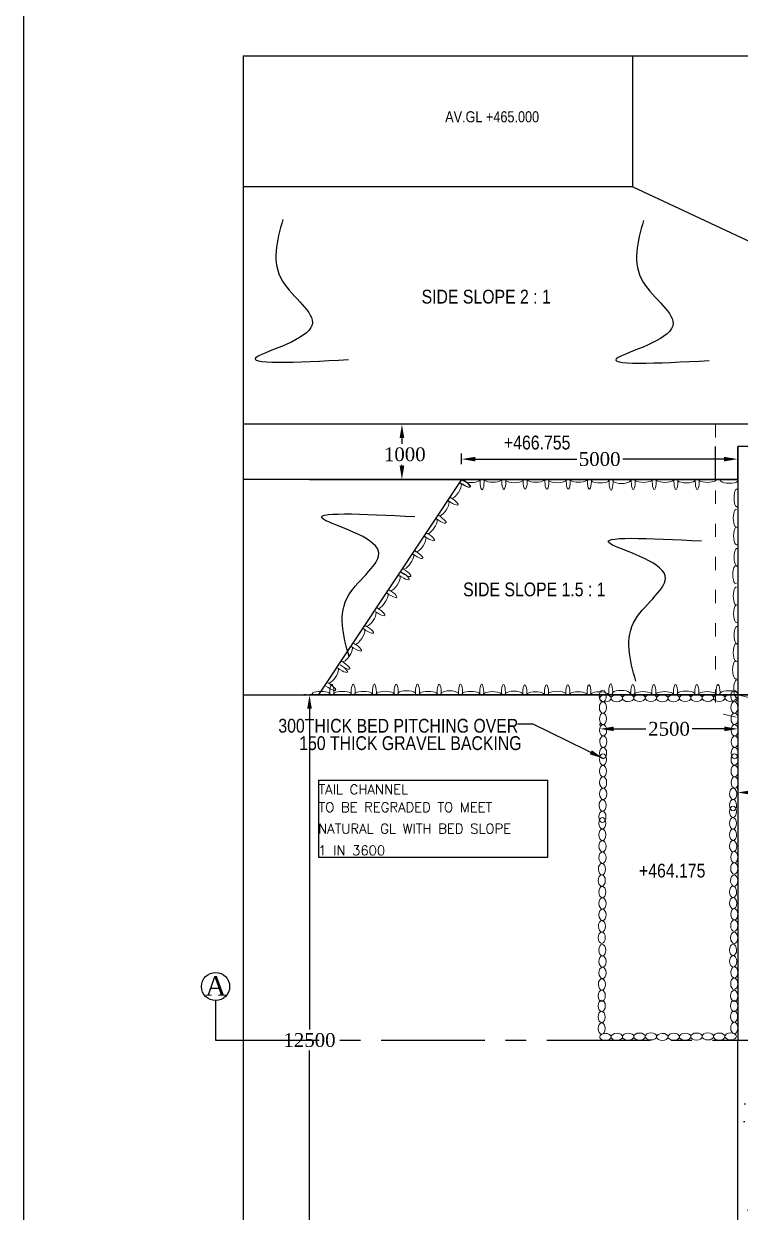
# Model space of a CAD drawing. Header units: millimetres. Extents: x 80 to 6605, y 46 to 2491.
# Drawn here: x 5456.2 to 5585.9, y 901.8 to 1117 of the extents above; entities that cross this region are included whole.
import ezdxf
from ezdxf.enums import TextEntityAlignment as Align

# ---------------------------------------------------------------- set-up
doc = ezdxf.new("R2010")
doc.units = ezdxf.units.MM
doc.linetypes.add('ACAD_ISO03W100', pattern=[30, 12, -18])
doc.linetypes.add('CENTER', pattern=[2, 1.25, -0.25, 0.25, -0.25])
doc.layers.add('TEXT_GENERAL', color=4, linetype='Continuous')
doc.styles.add('ABADI', font='')
doc.styles.add('ARIAL NARROW', font='ARIALN.TTF')
doc.styles.add('rs', font='romans.shx', dxfattribs={"height": 1.75})
doc.styles.get("Standard").update_dxf_attribs({"font": 'times.ttf', "height": 2.5})
doc.styles.add('TNR_2.5', font='times.ttf', dxfattribs={"height": 2.5})
doc.styles.get('ABADI').set_extended_font_data('Abadi MT Condensed Light')
doc.dimstyles.get("Standard").update_dxf_attribs({"dimtxt": 0.18, "dimasz": 0.18, "dimexe": 0.18, "dimexo": 0.0625, "dimgap": 0.09, "dimtad": 0, "dimtih": 1, "dimtoh": 1, "dimdec": 4, "dimzin": 0, "dimdsep": 46, "dimtxsty": 'Standard', "dimcen": 0.09, "dimadec": 0, "dimazin": 0, "dimtfac": 1, "dimtdec": 4, "dimtofl": 0, "dimtmove": 0, "dimatfit": 3, "dimfxl": 1, "dimtolj": 1, "dimtzin": 0, "dimarcsym": 0})
doc.dimstyles.new('STYLE_ESH', dxfattribs={"dimtxt": 2.5, "dimasz": 2.5, "dimexe": 1, "dimexo": 0.625, "dimtad": 0, "dimtih": 1, "dimtoh": 1, "dimdec": 0, "dimlfac": 100, "dimzin": 9, "dimdsep": 46, "dimtxsty": 'TNR_2.5', "dimcen": 2.5, "dimadec": 0, "dimazin": 2, "dimtfac": 1, "dimtdec": 0, "dimtofl": 0, "dimtmove": 2, "dimatfit": 3, "dimfxl": 1, "dimarcsym": 0})

# ---------------------------------------------------------------- blocks, each defined once
blk = doc.blocks.new('*D120')
at = {"color": 0, "lineweight": -2, "transparency": 16777216}
for p, q in [((5535.48, 1037.29), (5535.48, 1039.2)), ((5537.98, 1038.2), (5556.32, 1038.2)), ((5582.98, 1038.2), (5564.65, 1038.2)), ((5585.48, 1037.29), (5585.48, 1039.2))]:
    blk.add_line(p, q, dxfattribs=at)
at = {"color": 0, "transparency": 16777216}
for points in [[(5537.98, 1038.62), (5537.98, 1037.79), (5535.48, 1038.2)], [(5582.98, 1038.62), (5582.98, 1037.79), (5585.48, 1038.2)]]:
    blk.add_solid(points, dxfattribs=at)
at = {"layer": 'Defpoints', "color": 0, "transparency": 16777216}
for p in [(5585.48, 1038.2), (5535.48, 1036.67), (5585.48, 1036.67)]:
    blk.add_point(p, dxfattribs=at)
at = {"color": 0, "transparency": 16777216, "insert": (5560.48, 1038.2), "char_height": 2.5, "attachment_point": 5, "style": 'TNR_2.5'}
blk.add_mtext('5000', dxfattribs=at)
blk = doc.blocks.new('*D123')
at = {"color": 0, "lineweight": -2, "transparency": 16777216}
for p, q in [((5560.54, 989.99), (5560.54, 990.36)), ((5585.54, 989.99), (5585.54, 990.36)), ((5563.04, 989.36), (5568.83, 989.36)), ((5583.04, 989.36), (5577.25, 989.36))]:
    blk.add_line(p, q, dxfattribs=at)
at = {"color": 0, "transparency": 16777216}
for points in [[(5563.04, 989.78), (5563.04, 988.95), (5560.54, 989.36)], [(5583.04, 989.78), (5583.04, 988.95), (5585.54, 989.36)]]:
    blk.add_solid(points, dxfattribs=at)
at = {"layer": 'Defpoints', "color": 0, "transparency": 16777216}
for p in [(5560.54, 989.36), (5585.54, 989.36), (5585.54, 989.36)]:
    blk.add_point(p, dxfattribs=at)
at = {"color": 0, "transparency": 16777216, "insert": (5573.04, 989.36), "char_height": 2.5, "attachment_point": 5, "style": 'TNR_2.5'}
blk.add_mtext('2500', dxfattribs=at)
blk = doc.blocks.new('*D198')
at = {"color": 0, "lineweight": -2, "transparency": 16777216}
for p, q in [((5585.48, 978.47), (5585.48, 978.84)), ((5587.98, 977.84), (5609.81, 977.84)), ((5639.98, 977.84), (5618.16, 977.84)), ((5642.48, 978.47), (5642.48, 978.84))]:
    blk.add_line(p, q, dxfattribs=at)
at = {"color": 0, "transparency": 16777216}
for points in [[(5587.98, 978.26), (5587.98, 977.43), (5585.48, 977.84)], [(5639.98, 978.26), (5639.98, 977.43), (5642.48, 977.84)]]:
    blk.add_solid(points, dxfattribs=at)
at = {"layer": 'Defpoints', "color": 0, "transparency": 16777216}
for p in [(5585.48, 977.84), (5642.48, 977.84), (5642.48, 977.84)]:
    blk.add_point(p, dxfattribs=at)
at = {"color": 0, "transparency": 16777216, "insert": (5613.98, 977.84), "char_height": 2.5, "attachment_point": 5, "style": 'TNR_2.5'}
blk.add_mtext('6000', dxfattribs=at)
blk = doc.blocks.new('*D199')
at = {"color": 0, "lineweight": -2, "transparency": 16777216}
for p, q in [((5524.04, 1044.51), (5523.67, 1044.51)), ((5524.67, 1042.01), (5524.67, 1040.96)), ((5524.67, 1037.01), (5524.67, 1037.16)), ((5524.04, 1034.51), (5523.67, 1034.51))]:
    blk.add_line(p, q, dxfattribs=at)
at = {"color": 0, "transparency": 16777216}
for points in [[(5524.25, 1042.01), (5525.09, 1042.01), (5524.67, 1044.51)], [(5524.25, 1037.01), (5525.09, 1037.01), (5524.67, 1034.51)]]:
    blk.add_solid(points, dxfattribs=at)
at = {"layer": 'Defpoints', "color": 0, "transparency": 16777216}
for p in [(5524.67, 1044.51), (5524.67, 1034.51), (5524.67, 1034.51)]:
    blk.add_point(p, dxfattribs=at)
at = {"color": 0, "transparency": 16777216, "insert": (5525.19, 1039.06), "char_height": 2.5, "attachment_point": 5, "style": 'TNR_2.5'}
blk.add_mtext('1000', dxfattribs=at)
blk = doc.blocks.new('*D274')
at = {"color": 0, "lineweight": -2, "transparency": 16777216}
for p, q in [((5507.31, 995.51), (5506.93, 995.51)), ((5507.93, 993.01), (5507.93, 934.91)), ((5507.93, 873.01), (5507.93, 931.12)), ((5507.31, 870.51), (5506.93, 870.51))]:
    blk.add_line(p, q, dxfattribs=at)
at = {"color": 0, "transparency": 16777216}
for points in [[(5507.52, 993.01), (5508.35, 993.01), (5507.93, 995.51)], [(5507.52, 873.01), (5508.35, 873.01), (5507.93, 870.51)]]:
    blk.add_solid(points, dxfattribs=at)
at = {"layer": 'Defpoints', "color": 0, "transparency": 16777216}
for p in [(5507.93, 995.51), (5507.93, 870.51), (5507.93, 870.51)]:
    blk.add_point(p, dxfattribs=at)
at = {"color": 0, "transparency": 16777216, "insert": (5507.93, 933.01), "char_height": 2.5, "attachment_point": 5, "style": 'TNR_2.5'}
blk.add_mtext('12500', dxfattribs=at)

msp = doc.modelspace()

# ---------------------------------------------------------------- hatches: boundary and pattern name
h = msp.add_hatch()
h.set_pattern_fill('AR-CONC', color=0, scale=0.1, style=0)
h.set_pattern_definition([(50, (0, 0), (18.218467, -1.59391), [1.905, -20.955]), (355, (0, 0), (-3.52428, 19.105664), [1.524, -16.764]), (100.451, (1.518, -0.133), (14.69425, 17.51167), [1.619, -17.809]), (46.1842, (0, 5.08), (27.1079, -4.20423), [2.8575, -31.4325]), (96.6356, (2.26, 4.73), (23.74042, 24.74256), [2.4285, -26.7135]), (351.184, (0, 5.08), (23.74046, 24.74251), [2.286, -25.146]), (21, (2.54, 3.81), (15.161488, -10.22655), [1.905, -20.955]), (326, (2.54, 3.81), (6.1802, 18.418797), [1.524, -16.764]), (71.4514, (3.803, 2.958), (21.34165, 8.192286), [1.619, -17.809]), (37.5, (0, 0), (0.30886, 8.455504), [0, -16.5608, 0, -17.018, 0, -16.8275]), (7.5, (0, 0), (6.681966, 10.018057), [0, -9.7028, 0, -16.1798, 0, -6.4135]), (327.5, (-5.664, 0), (13.5590595, -0.5728744), [0, -6.35, 0, -19.812, 0, -26.289]), (317.5, (-8.204, 0), (14.812918, 2.54265), [0, -8.255, 0, -13.1572, 0, -18.669])])
h.paths.add_polyline_path([(5677.48459, 884.01216), (5682.32489, 884.01216), (5682.32489, 896.01216), (5675.25051, 896.01216), (5640.25051, 882.51216), (5585.48459, 870.51216), (5642.48459, 870.51216)])
h.paths.add_polyline_path([(5642.48459, 933.01216), (5614.48459, 933.01216), (5614.48459, 876.86648), (5640.25051, 882.51216), (5642.48459, 883.37388)])
h.paths.add_polyline_path([(5642.48459, 883.37388), (5652.48459, 887.23102), (5652.48459, 933.01216), (5642.48459, 933.01216)])
h.paths.add_polyline_path([(5585.48459, 870.51216), (5588.48459, 871.16951), (5588.48459, 933.01216), (5585.48459, 933.01216)])
h.paths.add_polyline_path([(5590.48459, 865.51216), (5590.48459, 870.51216), (5585.48459, 870.51216), (5585.48459, 825.51216), (5590.48459, 825.51216)])
h.paths.add_polyline_path([(5597.48459, 857.53047), (5642.48459, 851.21959), (5682.32489, 866.58657), (5682.32489, 884.01216), (5677.48459, 884.01216), (5642.48459, 870.51216), (5590.48459, 870.51216), (5590.48459, 865.51216), (5590.48459, 825.51216), (5597.48459, 825.51216)])
h.paths.add_polyline_path([(5733.32489, 884.01216), (5733.32489, 896.01216), (5682.32489, 896.01216), (5682.32489, 884.01216)])
h.paths.add_polyline_path([(5744.48459, 896.01216), (5733.32489, 896.01216), (5733.32489, 884.01216), (5744.48459, 884.01216)])
h.paths.add_polyline_path([(5744.48459, 881.01216), (5744.48459, 884.01216), (5733.32489, 884.01216), (5733.32489, 866.01216), (5757.48459, 866.01216), (5757.48459, 881.01216)])
h.paths.add_polyline_path([(5682.32489, 874.01216), (5682.32489, 861.01216), (5733.32489, 861.01216), (5733.32489, 866.01216), (5733.32489, 874.01216)])
h.paths.add_polyline_path([(5733.32489, 874.01216), (5733.32489, 884.01216), (5682.32489, 884.01216), (5682.32489, 874.01216)])
h.paths.add_polyline_path([(5757.48459, 933.01216), (5744.48459, 933.01216), (5744.48459, 884.01216), (5757.48459, 884.01216)])
h.paths.add_polyline_path([(5757.48459, 881.01216), (5757.48459, 884.01216), (5744.48459, 884.01216), (5744.48459, 881.01216)])
h.paths.add_polyline_path([(5762.48459, 914.01216), (5757.48459, 914.01216), (5757.48459, 884.01216), (5762.48459, 884.01216)])
h.paths.add_polyline_path([(5762.48459, 884.01216), (5767.48459, 884.01216), (5767.48459, 914.01216), (5762.48459, 914.01216)])
h.paths.add_polyline_path([(5767.48459, 884.01216), (5777.48459, 884.01216), (5777.48459, 914.01216), (5767.48459, 914.01216)])
h.paths.add_polyline_path([(5767.48459, 884.01216), (5767.48459, 881.01216), (5777.48459, 881.01216), (5777.48459, 884.01216)])
h.paths.add_polyline_path([(5767.48459, 881.01216), (5767.48459, 884.01216), (5762.48459, 884.01216), (5762.48459, 881.01216)])
h.paths.add_polyline_path([(5757.48459, 884.01216), (5757.48459, 881.01216), (5762.48459, 881.01216), (5762.48459, 884.01216)])
h.paths.add_polyline_path([(5767.48459, 914.01216), (5767.48459, 918.01216), (5762.48459, 918.01216), (5762.48459, 914.01216)])
h.paths.add_polyline_path([(5777.48459, 914.01216), (5777.48459, 918.01216), (5767.48459, 918.01216), (5767.48459, 914.01216)])
h.paths.add_polyline_path([(5762.48459, 918.01216), (5757.48459, 918.01216), (5757.48459, 914.01216), (5762.48459, 914.01216)])
h.paths.add_polyline_path([(5757.48459, 918.01216), (5762.48459, 918.01216), (5762.48459, 933.01216), (5757.48459, 933.01216)])
h.paths.add_polyline_path([(5762.48459, 918.01216), (5767.48459, 918.01216), (5767.48459, 933.01216), (5762.48459, 933.01216)])
h.paths.add_polyline_path([(5767.48459, 918.01216), (5777.48459, 918.01216), (5777.48459, 933.01216), (5767.48459, 933.01216)])
h.paths.add_polyline_path([(5629.30876, 906.83595), (5637.66042, 906.83595), (5637.66042, 903.04269), (5629.30876, 903.04269)], flags=24)
h.paths.add_polyline_path([(5650.98272, 909.56719), (5657.58059, 909.56719), (5657.58059, 905.77393), (5650.98272, 905.77393)], flags=9)
h.paths.add_polyline_path([(5703.66258, 893.03751), (5711.9872, 893.03751), (5711.9872, 889.24425), (5703.66258, 889.24425)], flags=24)
h.paths.add_polyline_path([(5690.28657, 874.61214), (5716.04847, 874.61214), (5716.04847, 877.61214), (5690.28657, 877.61214)], flags=24)
h.paths.add_polyline_path([(5739.18565, 914.5928), (5745.78352, 914.5928), (5745.78352, 910.79954), (5739.18565, 910.79954)], flags=9)
h.paths.add_polyline_path([(5756.80876, 910.73704), (5765.16042, 910.73704), (5765.16042, 906.94378), (5756.80876, 906.94378)], flags=9)
h.paths.add_polyline_path([(5776.18565, 917.13606), (5782.78352, 917.13606), (5782.78352, 913.3428), (5776.18565, 913.3428)], flags=9)

# ---------------------------------------------------------------- linework, layer by layer
at = {"color": 0}
for p, q in [((5456.18376, 767.83356), (5456.18376, 1347.83356)), ((5495.91536, 1111.22261), (5896.55924, 1111.22261)), ((5495.91536, 1111.22261), (5495.91536, 813.23164)), ((5566.48459, 1087.51216), (5566.48459, 1111.22261)), ((5566.48459, 1087.51216), (5566.48459, 1111.22261)), ((5566.48459, 1087.51216), (5495.91536, 1087.51216)), ((5566.48459, 1087.51216), (5658.41545, 1044.51216)), ((5627.72277, 1044.51216), (5495.91536, 1044.51216)), ((5581.48459, 1034.51216), (5581.48459, 1040.51216)), ((5585.48459, 1034.51216), (5585.48459, 1040.51216)), ((5585.48459, 1040.51216), (5585.48459, 995.51216)), ((5590.48459, 1040.51216), (5585.48459, 1040.51216)), ((5585.48459, 1034.51216), (5495.91536, 1034.51216)), ((5507.93355, 1034.51216), (5585.48459, 1034.51216)), ((5535.48459, 1034.51216), (5509.48459, 995.49213)), ((5585.48459, 1034.51216), (5585.48459, 995.51216)), ((5507.93355, 995.51216), (5585.48459, 995.51216)), ((5585.48459, 995.51216), (5507.93355, 995.51216)), ((5585.48459, 995.51216), (5585.48459, 970.51216)), ((5642.48459, 995.51216), (5585.48459, 995.51216)), ((5585.48459, 995.51216), (5585.48459, 933.01216)), ((5509.54228, 980.07557), (5509.54228, 966.14377)), ((5509.54228, 980.07557), (5551.11999, 980.07557)), ((5551.11999, 966.14377), (5551.11999, 980.07557)), ((5509.54228, 966.14377), (5551.11999, 966.14377)), ((5585.48459, 870.51216), (5585.48459, 933.01216))]:
    msp.add_line(p, q, dxfattribs=at)
at = {"color": 0, "linetype": 'CENTER', "ltscale": 15}
for p, q in [((5495.91536, 995.51216), (5642.48459, 995.51216)), ((5490.91536, 933.01216), (5896.55924, 933.01216))]:
    msp.add_line(p, q, dxfattribs=at)
at = {"color": 0}
msp.add_circle((5490.91536, 942.71216), 2.54951, dxfattribs=at)
at = {"color": 0, "lineweight": 5, "extrusion": (0, 0, -1)}
for centre, major_axis, ratio, start_param, end_param in [((5534.44537, 1032.46008), (0.88725, 1.34108), 0.328798741, -0.284518735, 3.426111389), ((5535.70244, 1033.99099), (1.26459, -0.83665), 0.238983774, 4.478047346, 8.088323268), ((5535.79407, 1034.0105), (1.26459, -0.83665), 0.238983774, 4.478047346, 8.088323268), ((5537.21129, 1034.47919), (-1.60801, 0), 0.328798741, 3.031898939, 6.392879022), ((5539.18828, 1034.18498), (0, -1.5163), 0.238983774, 4.478047346, 8.088323268), ((5541.14876, 1034.53774), (-1.60801, 0), 0.328798741, 3.031898939, 6.392879022), ((5543.12575, 1034.24353), (0, -1.5163), 0.238983774, 4.478047346, 8.088323268), ((5545.02158, 1034.44721), (1.60801, 0), 0.328798741, -0.284518735, 3.426111389), ((5546.99287, 1034.25982), (0, -1.5163), 0.238983774, 4.478047346, 8.088323268), ((5548.94061, 1034.55403), (-1.60801, 0), 0.328798741, 3.031898939, 6.392879022), ((5550.91759, 1034.25982), (0, -1.5163), 0.238983774, 4.478047346, 8.088323268), ((5552.81343, 1034.46351), (1.60801, 0), 0.328798741, -0.284518735, 3.426111389), ((5554.78381, 1034.25982), (0, -1.5163), 0.238983774, 4.478047346, 8.088323268), ((5556.64095, 1034.55403), (-1.60801, 0), 0.328798741, 3.031898939, 6.392879022), ((5558.61793, 1034.25982), (0, -1.5163), 0.238983774, 4.478047346, 8.088323268), ((5560.56927, 1034.40906), (-1.60801, 0), 0.328798741, 3.031898939, 6.392879022), ((5562.54625, 1034.11485), (0, -1.5163), 0.238983774, 4.478047346, 8.088323268), ((5564.44209, 1034.31854), (1.60801, 0), 0.328798741, -0.284518735, 3.426111389), ((5566.55364, 1034.22965), (0, -1.5163), 0.238983774, 4.478047346, 8.088323268), ((5568.41078, 1034.52386), (-1.60801, 0), 0.328798741, 3.031898939, 6.392879022), ((5570.35852, 1034.22965), (0, -1.5163), 0.238983774, 4.478047346, 8.088323268), ((5572.30625, 1034.52386), (-1.60801, 0), 0.328798741, 3.031898939, 6.392879022), ((5574.28324, 1034.22965), (0, -1.5163), 0.238983774, 4.478047346, 8.088323268), ((5576.17907, 1034.43333), (1.60801, 0), 0.328798741, -0.284518735, 3.426111389), ((5578.14946, 1034.22965), (0, -1.5163), 0.238983774, 4.478047346, 8.088323268), ((5580.00659, 1034.52386), (-1.60801, 0), 0.328798741, 3.031898939, 6.392879022), ((5583.94122, 1034.36375), (1.60801, 0), 0.328798741, -0.284518735, 3.426111389), ((5533.56917, 1030.76658), (1.26459, -0.83665), 0.238983774, 4.478047346, 8.088323268), ((5532.23296, 1029.28012), (-0.88725, -1.34108), 0.328798741, 3.031898939, 6.392879022), ((5530.08186, 1026.02874), (-0.88725, -1.34108), 0.328798741, 3.031898939, 6.392879022), ((5531.40363, 1027.49338), (1.26459, -0.83665), 0.238983774, 4.478047346, 8.088323268), ((5529.30251, 1024.31756), (1.26459, -0.83665), 0.238983774, 4.478047346, 8.088323268), ((5528.04544, 1022.78665), (0.88725, 1.34108), 0.328798741, -0.284518735, 3.426111389), ((5525.80502, 1019.6456), (0.88725, 1.34108), 0.328798741, -0.109693715, 3.251286368), ((5527.16925, 1021.09315), (1.26459, -0.83665), 0.238983774, 4.478047346, 8.088323268), ((5525.01766, 1017.81581), (-1.26459, 0.83665), 0.238983774, 1.336454693, 4.946730614), ((5523.37163, 1015.69699), (0.88725, 1.34108), 0.328798741, -0.284518735, 3.426111389), ((5524.72033, 1017.24741), (1.26459, -0.83665), 0.238983774, 4.478047346, 8.088323268), ((5521.15922, 1012.51703), (-0.88725, -1.34108), 0.328798741, 3.031898939, 6.392879022), ((5522.49544, 1014.00349), (1.26459, -0.83665), 0.238983774, 4.478047346, 8.088323268), ((5519.00812, 1009.26565), (-0.88725, -1.34108), 0.328798741, 3.031898939, 6.392879022), ((5520.32989, 1010.73029), (1.26459, -0.83665), 0.238983774, 4.478047346, 8.088323268), ((5516.97171, 1006.02356), (0.88725, 1.34108), 0.328798741, -0.284518735, 3.426111389), ((5518.22877, 1007.55447), (1.26459, -0.83665), 0.238983774, 4.478047346, 8.088323268), ((5514.73128, 1002.88251), (0.88725, 1.34108), 0.328798741, -0.109693715, 3.251286368), ((5516.09551, 1004.33006), (1.26459, -0.83665), 0.238983774, 4.478047346, 8.088323268), ((5513.55496, 1000.46481), (1.26459, -0.83665), 0.238983774, 4.478047346, 8.088323268), ((5513.94392, 1001.05272), (-1.26459, 0.83665), 0.238983774, 1.336454693, 4.946730614), ((5512.19074, 999.01726), (0.88725, 1.34108), 0.328798741, -0.109693715, 3.251286368), ((5511.40338, 997.18747), (-1.26459, 0.83665), 0.238983774, 1.336454693, 4.946730614)]:
    msp.add_ellipse(centre, major_axis=major_axis, ratio=ratio, start_param=start_param, end_param=end_param, dxfattribs=at)
at = {"color": 0, "lineweight": 5}
for centre, major_axis, ratio, start_param, end_param in [((5585.33773, 1031.16996), (0, 1.60801), 0.328798741, -0.109693715, 3.251286368), ((5585.2114, 1027.50912), (0, 1.60801), 0.328798741, -0.109693715, 3.251286368), ((5585.27302, 1024.3028), (0, 1.60801), 0.328798741, -0.284518735, 3.426111389), ((5585.36355, 1020.42998), (0, 1.60801), 0.328798741, -0.109693715, 3.251286368), ((5585.12088, 1017.28826), (0, 1.60801), 0.328798741, -0.284518735, 3.426111389), ((5585.2114, 1013.41544), (0, 1.60801), 0.328798741, -0.109693715, 3.251286368), ((5585.27302, 1010.20912), (0, 1.60801), 0.328798741, -0.284518735, 3.426111389), ((5585.36355, 1006.3363), (0, 1.60801), 0.328798741, -0.109693715, 3.251286368), ((5585.21367, 1003.18492), (0, 1.60801), 0.328798741, -0.284518735, 3.426111389), ((5585.09116, 1000.04435), (0, 1.60801), 0.328798741, -0.284518735, 3.426111389), ((5511.97706, 995.9228), (0, 1.5163), 0.238983774, 4.478047346, 8.088323268), ((5515.84328, 995.9228), (0, 1.5163), 0.238983774, 4.478047346, 8.088323268), ((5519.6774, 995.9228), (0, 1.5163), 0.238983774, 4.478047346, 8.088323268), ((5523.62545, 995.93909), (0, 1.5163), 0.238983774, 4.478047346, 8.088323268), ((5525.52128, 995.73541), (1.60801, 0), 0.328798741, -0.284518735, 3.426111389), ((5527.49258, 995.9228), (0, 1.5163), 0.238983774, 4.478047346, 8.088323268), ((5531.4173, 995.9228), (0, 1.5163), 0.238983774, 4.478047346, 8.088323268), ((5533.31313, 995.71912), (1.60801, 0), 0.328798741, -0.284518735, 3.426111389), ((5535.28352, 995.9228), (0, 1.5163), 0.238983774, 4.478047346, 8.088323268), ((5539.11764, 995.9228), (0, 1.5163), 0.238983774, 4.478047346, 8.088323268), ((5543.05511, 995.86425), (0, 1.5163), 0.238983774, 4.478047346, 8.088323268), ((5546.92223, 995.84796), (0, 1.5163), 0.238983774, 4.478047346, 8.088323268), ((5550.84695, 995.84796), (0, 1.5163), 0.238983774, 4.478047346, 8.088323268), ((5554.71317, 995.84796), (0, 1.5163), 0.238983774, 4.478047346, 8.088323268), ((5558.54729, 995.84796), (0, 1.5163), 0.238983774, 4.478047346, 8.088323268), ((5562.47561, 995.99293), (0, 1.5163), 0.238983774, 4.478047346, 8.088323268), ((5564.37145, 995.78925), (1.60801, 0), 0.328798741, -0.284518735, 3.426111389), ((5566.483, 995.87813), (0, 1.5163), 0.238983774, 4.478047346, 8.088323268), ((5570.28788, 995.87813), (0, 1.5163), 0.238983774, 4.478047346, 8.088323268), ((5574.2126, 995.87813), (0, 1.5163), 0.238983774, 4.478047346, 8.088323268), ((5578.07882, 995.87813), (0, 1.5163), 0.238983774, 4.478047346, 8.088323268), ((5581.91294, 995.87813), (0, 1.5163), 0.238983774, 4.478047346, 8.088323268), ((5583.87058, 995.74403), (1.60801, 0), 0.328798741, -0.284518735, 3.426111389), ((5585.3042, 996.63353), (0, 1.60801), 0.328798741, -0.109693715, 3.251286368), ((5510.00008, 995.62859), (-1.60801, 0), 0.328798741, 3.031898939, 6.392879022), ((5513.89247, 995.62859), (-1.60801, 0), 0.328798741, 3.031898939, 6.392879022), ((5517.70042, 995.62859), (-1.60801, 0), 0.328798741, 3.031898939, 6.392879022), ((5521.64846, 995.64489), (-1.60801, 0), 0.328798741, 3.031898939, 6.392879022), ((5529.44031, 995.62859), (-1.60801, 0), 0.328798741, 3.031898939, 6.392879022), ((5537.14065, 995.62859), (-1.60801, 0), 0.328798741, 3.031898939, 6.392879022), ((5541.07812, 995.57004), (-1.60801, 0), 0.328798741, 3.031898939, 6.392879022), ((5544.95094, 995.66057), (1.60801, 0), 0.328798741, -0.284518735, 3.426111389), ((5548.86997, 995.55375), (-1.60801, 0), 0.328798741, 3.031898939, 6.392879022), ((5552.74279, 995.64428), (1.60801, 0), 0.328798741, -0.284518735, 3.426111389), ((5556.57031, 995.55375), (-1.60801, 0), 0.328798741, 3.031898939, 6.392879022), ((5560.42282, 995.55375), (-1.60801, 0), 0.328798741, 3.031898939, 6.392879022), ((5568.34013, 995.58392), (-1.60801, 0), 0.328798741, 3.031898939, 6.392879022), ((5572.23561, 995.58392), (-1.60801, 0), 0.328798741, 3.031898939, 6.392879022), ((5576.10843, 995.67445), (1.60801, 0), 0.328798741, -0.284518735, 3.426111389), ((5579.93595, 995.58392), (-1.60801, 0), 0.328798741, 3.031898939, 6.392879022)]:
    msp.add_ellipse(centre, major_axis=major_axis, ratio=ratio, start_param=start_param, end_param=end_param, dxfattribs=at)
at = {"color": 0}
for points in [[(5503.1007, 1081.58844), (5503.03812, 1070.41386), (5508.40679, 1062.51544), (5498.50423, 1056.76656), (5514.9845, 1056.22671)], [(5568.41806, 1081.4131), (5568.35549, 1070.23852), (5573.72416, 1062.34009), (5563.8216, 1056.59122), (5580.30186, 1056.05137)], [(5515.11888, 1002.43589), (5515.0563, 1013.61046), (5520.42498, 1021.50889), (5510.52242, 1027.25777), (5527.00268, 1027.79761)], [(5567.03341, 998.02014), (5566.97083, 1009.19471), (5572.33951, 1017.09314), (5562.43695, 1022.84202), (5578.91721, 1023.38186)]]:
    msp.add_spline(points, degree=3, dxfattribs=at)
at = {"layer": 'TEXT_GENERAL', "color": 0, "linetype": 'ACAD_ISO03W100', "lineweight": 5, "ltscale": 0.2}
for p, q in [((5581.48459, 1044.51216), (5581.48459, 992.29372)), ((5581.48459, 1044.51216), (5601.48459, 1044.51216)), ((5640.25051, 983.51216), (5585.48459, 995.51216)), ((5614.48459, 985.06295), (5581.48459, 992.29372))]:
    msp.add_line(p, q, dxfattribs=at)
at = {"layer": 'TEXT_GENERAL', "color": 0, "lineweight": 5, "extrusion": (0, 0, -1)}
for centre, major_axis in [((5561.0385, 995.29373), (0.0119, -1.03121)), ((5584.85948, 995.29373), (0.0119, -1.03121)), ((5561.06231, 993.23132), (0.0119, -1.03121)), ((5561.51579, 994.89813), (1.03121, 0.0119)), ((5563.57822, 994.91889), (1.03121, 0.0119)), ((5565.64063, 994.9427), (1.03121, 0.0119)), ((5567.70307, 994.96284), (1.03121, 0.0119)), ((5569.76548, 994.98665), (1.03121, 0.0119)), ((5571.82789, 994.89944), (1.03121, 0.0119)), ((5573.8903, 994.92325), (1.03121, 0.0119)), ((5575.95273, 994.9449), (1.03121, 0.0119)), ((5578.01516, 994.96612), (1.03121, 0.0119)), ((5580.0776, 994.98665), (1.03121, 0.0119)), ((5582.14001, 994.96284), (1.03121, 0.0119)), ((5584.20242, 994.98665), (1.03121, 0.0119)), ((5584.88329, 993.23132), (0.0119, -1.03121)), ((5561.08397, 991.16889), (0.0119, -1.03121)), ((5584.90494, 991.16889), (0.0119, -1.03121)), ((5561.10519, 989.10646), (0.0119, -1.03121)), ((5584.92617, 989.10646), (0.0119, -1.03121)), ((5561.12572, 987.04403), (0.0119, -1.03121)), ((5584.94669, 987.04403), (0.0119, -1.03121)), ((5561.10191, 984.98162), (0.0119, -1.03121)), ((5584.92289, 984.98162), (0.0119, -1.03121)), ((5561.08397, 983.81427), (0.0119, -1.03121)), ((5584.90494, 983.81427), (0.0119, -1.03121)), ((5561.08397, 981.71161), (0.0119, -1.03121)), ((5584.90494, 981.71161), (0.0119, -1.03121)), ((5561.10519, 979.64918), (0.0119, -1.03121)), ((5584.92617, 979.64918), (0.0119, -1.03121)), ((5561.11856, 977.58672), (0.0119, -1.03121)), ((5584.66142, 977.59635), (0.0119, -1.03121)), ((5561.00557, 975.50305), (0.0119, -1.03121)), ((5584.61967, 974.36659), (0.0119, -1.03121)), ((5584.63762, 975.53394), (0.0119, -1.03121)), ((5560.96382, 972.27329), (0.0119, -1.03121)), ((5560.98177, 973.44064), (0.0119, -1.03121)), ((5584.61967, 972.26393), (0.0119, -1.03121)), ((5560.96382, 970.17064), (0.0119, -1.03121)), ((5584.64089, 970.2015), (0.0119, -1.03121)), ((5560.98505, 968.10821), (0.0119, -1.03121)), ((5584.65427, 968.13905), (0.0119, -1.03121)), ((5560.99842, 966.04575), (0.0119, -1.03121)), ((5584.86932, 966.14302), (0.0119, -1.03121)), ((5560.88543, 963.96208), (0.0119, -1.03121)), ((5584.84552, 964.08061), (0.0119, -1.03121)), ((5560.86163, 961.89967), (0.0119, -1.03121)), ((5584.83948, 961.88205), (0.0119, -1.03121)), ((5560.96382, 959.82254), (0.0119, -1.03121)), ((5584.64089, 959.85341), (0.0119, -1.03121)), ((5560.98505, 957.76011), (0.0119, -1.03121)), ((5584.65427, 957.79095), (0.0119, -1.03121)), ((5560.99842, 955.69766), (0.0119, -1.03121)), ((5584.86932, 955.79492), (0.0119, -1.03121)), ((5560.88543, 953.61399), (0.0119, -1.03121)), ((5584.84552, 953.73251), (0.0119, -1.03121)), ((5560.86163, 951.55158), (0.0119, -1.03121)), ((5584.83948, 951.53396), (0.0119, -1.03121)), ((5560.96382, 949.3034), (0.0119, -1.03121)), ((5584.64089, 949.33427), (0.0119, -1.03121)), ((5560.98505, 947.24097), (0.0119, -1.03121)), ((5584.65427, 947.27181), (0.0119, -1.03121)), ((5560.99842, 945.17852), (0.0119, -1.03121)), ((5584.86932, 945.27578), (0.0119, -1.03121)), ((5560.88543, 943.09485), (0.0119, -1.03121)), ((5584.84552, 943.21337), (0.0119, -1.03121)), ((5560.86163, 941.03244), (0.0119, -1.03121)), ((5584.83948, 941.01482), (0.0119, -1.03121)), ((5560.84368, 937.20208), (0.0119, -1.03121)), ((5560.86163, 939.20738), (0.0119, -1.03121)), ((5584.82757, 937.28035), (0.0119, -1.03121)), ((5584.83948, 939.18976), (0.0119, -1.03121)), ((5560.84368, 935.09942), (0.0119, -1.03121)), ((5584.8488, 935.21792), (0.0119, -1.03121)), ((5561.51579, 933.58969), (1.03121, 0.0119)), ((5563.57822, 933.61045), (1.03121, 0.0119)), ((5565.64063, 933.63425), (1.03121, 0.0119)), ((5567.70307, 933.6544), (1.03121, 0.0119)), ((5569.76548, 933.67821), (1.03121, 0.0119)), ((5571.82789, 933.591), (1.03121, 0.0119)), ((5573.8903, 933.6148), (1.03121, 0.0119)), ((5575.95273, 933.63646), (1.03121, 0.0119)), ((5578.01516, 933.65768), (1.03121, 0.0119)), ((5580.0776, 933.67821), (1.03121, 0.0119)), ((5582.14001, 933.6544), (1.03121, 0.0119)), ((5584.20242, 933.67821), (1.03121, 0.0119))]:
    msp.add_ellipse(centre, major_axis=major_axis, ratio=0.621728248, dxfattribs=at)

# ---------------------------------------------------------------- texts
at = {"color": 0, "ltscale": 0.5, "style": 'ABADI'}
msp.add_text('AV.GL +465.000', height=2, dxfattribs=at).set_placement((5532.50458, 1099.179))
at = {"color": 0, "style": 'rs'}
for s, p in [('TAIL CHANNEL', (5509.57764, 977.51623)), ('TO BE REGRADED TO MEET ', (5509.57764, 974.30449)), ('NATURAL GL WITH BED SLOPE ', (5509.49507, 970.42321)), ('1 IN 3600', (5509.49507, 966.47418))]:
    msp.add_text(s, height=1.75, dxfattribs=at).set_placement(p)
at = {"color": 0, "insert": (5489.05041, 944.56522), "char_height": 3.5, "width": 4.365, "attachment_point": 1}
msp.add_mtext('A', dxfattribs=at)
at = {"layer": 'TEXT_GENERAL', "color": 0, "lineweight": 5, "style": 'ARIAL NARROW'}
for s, p in [('SIDE SLOPE 2 : 1', (5551.62731, 1065.62051)), ('SIDE SLOPE 1.5 : 1', (5561.53963, 1012.61149))]:
    msp.add_text(s, height=2.5, dxfattribs=at).set_placement(p, align=Align.BOTTOM_RIGHT)
for s, p in [('+466.755', (5549.16321, 1041.20484)), ('+464.175', (5573.61435, 963.70121))]:
    msp.add_text(s, height=2.5, dxfattribs=at).set_placement(p, align=Align.MIDDLE)
for s, p in [('300THICK BED PITCHING OVER', (5502.29244, 991.17951)), ('150 THICK GRAVEL BACKING', (5506.0716, 988.02948))]:
    msp.add_text(s, height=2.5, dxfattribs=at).set_placement(p, align=Align.TOP_LEFT)

# ---------------------------------------------------------------- dimensions: what is measured, and where the dimension line sits
at = {"color": 0}
dim = msp.add_linear_dim(base=(5524.66835, 1034.51216), p1=(5524.66835, 1044.51216), p2=(5524.66835, 1034.51216), angle=90, dimstyle='STYLE_ESH', dxfattribs=at)
dim.commit()
dim.dimension.update_dxf_attribs({"geometry": '*D199', "text_midpoint": (5525.18986, 1039.05882), "dimtype": 160})
for base, p1, p2, picture, middle in [((5585.48459, 1038.20424), (5535.48459, 1036.66676), (5585.48459, 1036.66676), '*D120', (5560.48459, 1038.20424)), ((5585.54098, 989.36258), (5560.54098, 989.36258), (5585.54098, 989.36258), '*D123', (5573.04098, 989.36258))]:
    dim = msp.add_linear_dim(base=base, p1=p1, p2=p2, dimstyle='STYLE_ESH', dxfattribs=at)
    dim.commit()
    dim.dimension.update_dxf_attribs({"geometry": picture, "text_midpoint": middle})
dim = msp.add_linear_dim(base=(5507.93355, 870.51216), p1=(5507.93355, 995.51216), p2=(5507.93355, 870.51216), angle=90, dimstyle='STYLE_ESH', dxfattribs=at)
dim.commit()
dim.dimension.update_dxf_attribs({"geometry": '*D274', "text_midpoint": (5507.93355, 933.01216)})
dim = msp.add_linear_dim(base=(5642.48459, 977.84211), p1=(5585.48459, 977.84211), p2=(5642.48459, 977.84211), text='6000', dimstyle='STYLE_ESH', dxfattribs=at)
dim.commit()
dim.dimension.update_dxf_attribs({"geometry": '*D198', "text_midpoint": (5613.98459, 977.84211)})

# ---------------------------------------------------------------- leaders
for points, dimstyle, override in [([(5561.12572, 984.01728), (5548.4194, 990.21106), (5545.59186, 990.21106)], 'STYLE_ESH', {"dimgap": 0.625, "dimtad": 0}), ([(5490.91536, 940.16265), (5490.91536, 933.01216)], 'Standard', {"dimgap": 0.09, "dimtad": 0})]:
    msp.add_leader(points, dimstyle=dimstyle, override=override, dxfattribs=at)

doc.saveas('drawing.dxf')
